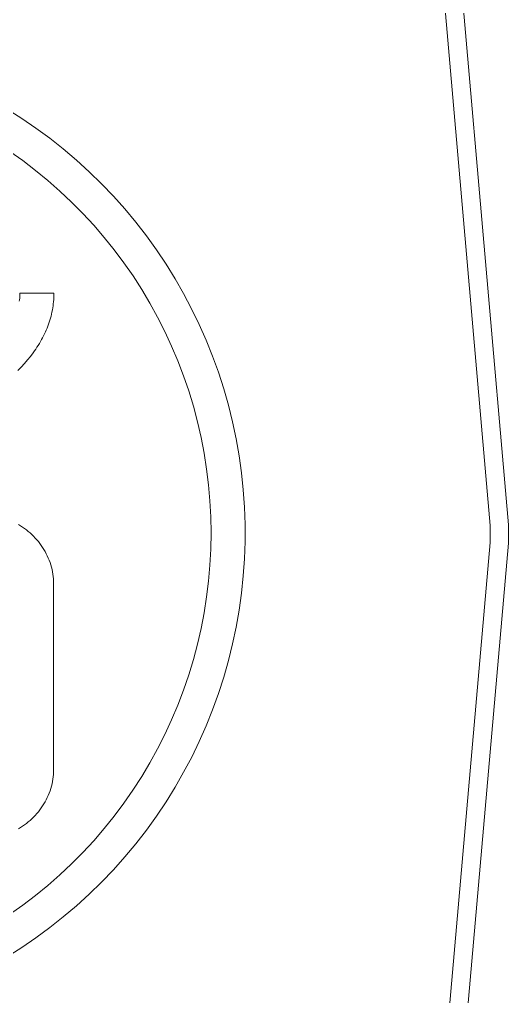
# Model space of a CAD drawing. Header units: millimetres. Extents: x -208 to 4974, y -28 to 3137.
# Drawn here: x 2808.7 to 2835.4, y 1439.6 to 1492.8 of the extents above; entities that cross this region are included whole.
import ezdxf

# ---------------------------------------------------------------- set-up
doc = ezdxf.new("R2010")
doc.units = ezdxf.units.MM
doc.layers.add('ZANO_R', color=7, linetype='Continuous', lineweight=0)

msp = doc.modelspace()

# ---------------------------------------------------------------- linework, layer by layer
at = {"layer": 'ZANO_R'}
for p, q in [((2834.362, 1465.226), (2828.992, 1526.618)), ((2835.362, 1465.27), (2829.988, 1526.705)), ((2808.052, 1487.892), (2808.844, 1487.391)), ((2808.844, 1487.391), (2809.618, 1486.863)), ((2809.618, 1486.863), (2810.374, 1486.308)), ((2810.374, 1486.308), (2811.109, 1485.727)), ((2811.109, 1485.727), (2811.825, 1485.121)), ((2808.903, 1485.093), (2808.19, 1485.598)), ((2809.597, 1484.564), (2808.903, 1485.093)), ((2811.825, 1485.121), (2812.518, 1484.491)), ((2810.273, 1484.011), (2809.597, 1484.564)), ((2812.518, 1484.491), (2813.189, 1483.837)), ((2810.929, 1483.436), (2810.273, 1484.011)), ((2813.189, 1483.837), (2813.838, 1483.16)), ((2811.564, 1482.837), (2810.929, 1483.436)), ((2813.838, 1483.16), (2814.462, 1482.461)), ((2812.179, 1482.218), (2811.564, 1482.837)), ((2814.462, 1482.461), (2815.062, 1481.741)), ((2812.771, 1481.577), (2812.179, 1482.218)), ((2813.341, 1480.916), (2812.771, 1481.577)), ((2815.062, 1481.741), (2815.636, 1481)), ((2813.888, 1480.235), (2813.341, 1480.916)), ((2815.636, 1481), (2816.184, 1480.24)), ((2814.411, 1479.536), (2813.888, 1480.235)), ((2816.184, 1480.24), (2816.706, 1479.461)), ((2814.909, 1478.82), (2814.411, 1479.536)), ((2816.706, 1479.461), (2817.2, 1478.665)), ((2815.382, 1478.086), (2814.909, 1478.82)), ((2817.2, 1478.665), (2817.666, 1477.852)), ((2808.736, 1477.609), (2808.742, 1477.695)), ((2808.742, 1477.695), (2808.745, 1477.783)), ((2808.745, 1477.783), (2808.747, 1477.87)), ((2808.747, 1477.87), (2810.601, 1477.87)), ((2810.595, 1477.641), (2810.589, 1477.527)), ((2810.599, 1477.755), (2810.595, 1477.641)), ((2810.601, 1477.87), (2810.599, 1477.755)), ((2815.829, 1477.336), (2815.382, 1478.086)), ((2817.666, 1477.852), (2818.104, 1477.023)), ((2808.716, 1477.435), (2808.727, 1477.522)), ((2808.727, 1477.522), (2808.736, 1477.609)), ((2810.553, 1477.188), (2810.536, 1477.076)), ((2810.568, 1477.301), (2810.553, 1477.188)), ((2810.58, 1477.414), (2810.568, 1477.301)), ((2810.589, 1477.527), (2810.58, 1477.414)), ((2816.25, 1476.572), (2815.829, 1477.336)), ((2810.443, 1476.632), (2810.413, 1476.522)), ((2810.47, 1476.742), (2810.443, 1476.632)), ((2810.495, 1476.853), (2810.47, 1476.742)), ((2810.517, 1476.964), (2810.495, 1476.853)), ((2810.536, 1477.076), (2810.517, 1476.964)), ((2816.645, 1475.793), (2816.25, 1476.572)), ((2818.104, 1477.023), (2818.513, 1476.18)), ((2810.27, 1476.088), (2810.228, 1475.98)), ((2810.309, 1476.196), (2810.27, 1476.088)), ((2810.346, 1476.304), (2810.309, 1476.196)), ((2810.381, 1476.413), (2810.346, 1476.304)), ((2810.413, 1476.522), (2810.381, 1476.413)), ((2818.513, 1476.18), (2818.892, 1475.323)), ((2810.036, 1475.556), (2809.982, 1475.452)), ((2810.087, 1475.662), (2810.036, 1475.556)), ((2810.136, 1475.767), (2810.087, 1475.662)), ((2810.183, 1475.874), (2810.136, 1475.767)), ((2810.228, 1475.98), (2810.183, 1475.874)), ((2817.012, 1475.001), (2816.645, 1475.793)), ((2809.743, 1475.039), (2809.678, 1474.937)), ((2809.806, 1475.141), (2809.743, 1475.039)), ((2809.867, 1475.244), (2809.806, 1475.141)), ((2809.926, 1475.348), (2809.867, 1475.244)), ((2809.982, 1475.452), (2809.926, 1475.348)), ((2817.351, 1474.197), (2817.012, 1475.001)), ((2818.892, 1475.323), (2819.241, 1474.453)), ((2809.468, 1474.636), (2809.317, 1474.438)), ((2809.54, 1474.735), (2809.468, 1474.636)), ((2809.61, 1474.836), (2809.54, 1474.735)), ((2809.678, 1474.937), (2809.61, 1474.836)), ((2819.241, 1474.453), (2819.56, 1473.572)), ((2808.989, 1474.05), (2808.812, 1473.859)), ((2809.157, 1474.242), (2808.989, 1474.05)), ((2809.317, 1474.438), (2809.157, 1474.242)), ((2817.662, 1473.381), (2817.351, 1474.197)), ((2808.812, 1473.859), (2808.627, 1473.672)), ((2817.945, 1472.555), (2817.662, 1473.381)), ((2819.56, 1473.572), (2819.848, 1472.68)), ((2818.198, 1471.72), (2817.945, 1472.555)), ((2819.848, 1472.68), (2820.105, 1471.779)), ((2818.423, 1470.877), (2818.198, 1471.72)), ((2820.105, 1471.779), (2820.331, 1470.869)), ((2818.618, 1470.026), (2818.423, 1470.877)), ((2820.331, 1470.869), (2820.525, 1469.952)), ((2818.784, 1469.169), (2818.618, 1470.026)), ((2820.525, 1469.952), (2820.687, 1469.029)), ((2818.92, 1468.307), (2818.784, 1469.169)), ((2820.687, 1469.029), (2820.816, 1468.101)), ((2819.025, 1467.44), (2818.92, 1468.307)), ((2820.816, 1468.101), (2820.914, 1467.169)), ((2819.101, 1466.571), (2819.025, 1467.44)), ((2820.914, 1467.169), (2820.979, 1466.234)), ((2819.146, 1465.699), (2819.101, 1466.571)), ((2820.979, 1466.234), (2821.012, 1465.297)), ((2819.162, 1464.826), (2819.146, 1465.699)), ((2808.665, 1465.279), (2808.778, 1465.212)), ((2808.778, 1465.212), (2808.889, 1465.143)), ((2808.889, 1465.143), (2808.997, 1465.069)), ((2808.997, 1465.069), (2809.102, 1464.992)), ((2809.102, 1464.992), (2809.205, 1464.911)), ((2809.205, 1464.911), (2809.305, 1464.826)), ((2821.012, 1465.297), (2821.012, 1464.36)), ((2834.362, 1465.226), (2834.362, 1464.313)), ((2835.362, 1464.27), (2835.362, 1465.27)), ((2809.305, 1464.826), (2809.402, 1464.738)), ((2809.402, 1464.738), (2809.495, 1464.647)), ((2809.495, 1464.647), (2809.586, 1464.553)), ((2809.586, 1464.553), (2809.673, 1464.455)), ((2809.673, 1464.455), (2809.757, 1464.355)), ((2809.757, 1464.355), (2809.837, 1464.252)), ((2819.146, 1463.954), (2819.162, 1464.826)), ((2821.012, 1464.36), (2820.979, 1463.423)), ((2809.837, 1464.252), (2809.914, 1464.146)), ((2809.914, 1464.146), (2809.987, 1464.037)), ((2809.987, 1464.037), (2810.056, 1463.926)), ((2810.056, 1463.926), (2810.122, 1463.813)), ((2810.122, 1463.813), (2810.183, 1463.697)), ((2819.101, 1463.082), (2819.146, 1463.954)), ((2828.992, 1402.921), (2834.362, 1464.313)), ((2829.988, 1402.834), (2835.362, 1464.27)), ((2810.183, 1463.697), (2810.241, 1463.58)), ((2810.241, 1463.58), (2810.294, 1463.46)), ((2810.294, 1463.46), (2810.343, 1463.339)), ((2810.343, 1463.339), (2810.388, 1463.216)), ((2820.979, 1463.423), (2820.914, 1462.488)), ((2810.388, 1463.216), (2810.429, 1463.092)), ((2810.429, 1463.092), (2810.465, 1462.966)), ((2810.465, 1462.966), (2810.497, 1462.84)), ((2810.497, 1462.84), (2810.524, 1462.712)), ((2819.025, 1462.212), (2819.101, 1463.082)), ((2810.524, 1462.712), (2810.548, 1462.583)), ((2810.548, 1462.583), (2810.566, 1462.453)), ((2810.566, 1462.453), (2810.58, 1462.323)), ((2810.58, 1462.323), (2810.58, 1451.684)), ((2820.914, 1462.488), (2820.817, 1461.556)), ((2818.919, 1461.346), (2819.025, 1462.212)), ((2818.784, 1460.484), (2818.919, 1461.346)), ((2820.817, 1461.556), (2820.687, 1460.628)), ((2820.687, 1460.628), (2820.525, 1459.705)), ((2818.618, 1459.627), (2818.784, 1460.484)), ((2818.423, 1458.776), (2818.618, 1459.627)), ((2820.525, 1459.705), (2820.331, 1458.788)), ((2818.198, 1457.933), (2818.423, 1458.776)), ((2820.331, 1458.788), (2820.106, 1457.878)), ((2817.944, 1457.097), (2818.198, 1457.933)), ((2820.106, 1457.878), (2819.849, 1456.977)), ((2817.661, 1456.272), (2817.944, 1457.097)), ((2819.849, 1456.977), (2819.561, 1456.085)), ((2817.35, 1455.456), (2817.661, 1456.272)), ((2819.561, 1456.085), (2819.242, 1455.203)), ((2817.011, 1454.652), (2817.35, 1455.456)), ((2819.242, 1455.203), (2818.893, 1454.334)), ((2816.644, 1453.86), (2817.011, 1454.652)), ((2818.893, 1454.334), (2818.514, 1453.477)), ((2816.249, 1453.081), (2816.644, 1453.86)), ((2818.514, 1453.477), (2818.105, 1452.633)), ((2815.828, 1452.317), (2816.249, 1453.081)), ((2815.381, 1451.567), (2815.828, 1452.317)), ((2818.105, 1452.633), (2817.667, 1451.805)), ((2810.58, 1451.684), (2810.566, 1451.554)), ((2817.667, 1451.805), (2817.201, 1450.991)), ((2810.497, 1451.168), (2810.465, 1451.041)), ((2810.524, 1451.296), (2810.497, 1451.168)), ((2810.548, 1451.424), (2810.524, 1451.296)), ((2810.566, 1451.554), (2810.548, 1451.424)), ((2814.908, 1450.834), (2815.381, 1451.567)), ((2810.294, 1450.547), (2810.241, 1450.428)), ((2810.343, 1450.668), (2810.294, 1450.547)), ((2810.388, 1450.791), (2810.343, 1450.668)), ((2810.429, 1450.915), (2810.388, 1450.791)), ((2810.465, 1451.041), (2810.429, 1450.915)), ((2814.41, 1450.117), (2814.908, 1450.834)), ((2817.201, 1450.991), (2816.707, 1450.195)), ((2810.056, 1450.081), (2809.987, 1449.97)), ((2810.122, 1450.194), (2810.056, 1450.081)), ((2810.183, 1450.31), (2810.122, 1450.194)), ((2810.241, 1450.428), (2810.183, 1450.31)), ((2813.887, 1449.418), (2814.41, 1450.117)), ((2816.707, 1450.195), (2816.185, 1449.416)), ((2809.586, 1449.455), (2809.495, 1449.36)), ((2809.673, 1449.552), (2809.586, 1449.455)), ((2809.757, 1449.653), (2809.673, 1449.552)), ((2809.837, 1449.756), (2809.757, 1449.653)), ((2809.914, 1449.862), (2809.837, 1449.756)), ((2809.987, 1449.97), (2809.914, 1449.862)), ((2808.997, 1448.939), (2808.889, 1448.865)), ((2809.102, 1449.016), (2808.997, 1448.939)), ((2809.205, 1449.097), (2809.102, 1449.016)), ((2809.305, 1449.181), (2809.205, 1449.097)), ((2809.402, 1449.269), (2809.305, 1449.181)), ((2809.495, 1449.36), (2809.402, 1449.269)), ((2813.34, 1448.738), (2813.887, 1449.418)), ((2816.185, 1449.416), (2815.637, 1448.656)), ((2808.778, 1448.795), (2808.665, 1448.729)), ((2808.889, 1448.865), (2808.778, 1448.795)), ((2812.77, 1448.077), (2813.34, 1448.738)), ((2815.637, 1448.656), (2815.063, 1447.916)), ((2812.177, 1447.436), (2812.77, 1448.077)), ((2815.063, 1447.916), (2814.463, 1447.195)), ((2811.563, 1446.816), (2812.177, 1447.436)), ((2810.927, 1446.218), (2811.563, 1446.816)), ((2814.463, 1447.195), (2813.839, 1446.496)), ((2813.839, 1446.496), (2813.191, 1445.819)), ((2810.271, 1445.642), (2810.927, 1446.218)), ((2813.191, 1445.819), (2812.52, 1445.165)), ((2809.595, 1445.089), (2810.271, 1445.642)), ((2808.901, 1444.561), (2809.595, 1445.089)), ((2812.52, 1445.165), (2811.826, 1444.535)), ((2808.189, 1444.056), (2808.901, 1444.561)), ((2811.826, 1444.535), (2811.111, 1443.929)), ((2811.111, 1443.929), (2810.375, 1443.348)), ((2810.375, 1443.348), (2809.62, 1442.793)), ((2809.62, 1442.793), (2808.846, 1442.265)), ((2808.846, 1442.265), (2808.054, 1441.764))]:
    msp.add_line(p, q, dxfattribs=at)

doc.saveas('drawing.dxf')
